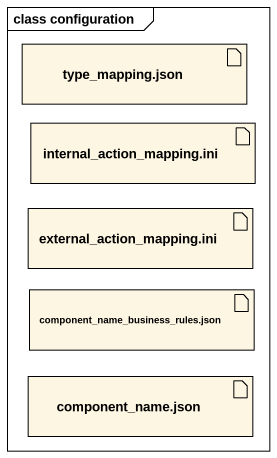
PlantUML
@startuml
mainframe class configuration
artifact "type_mapping.json" as type_mapping_json
artifact "internal_action_mapping.ini" as internal_action_mapping_ini
artifact "external_action_mapping.ini" as external_action_mapping_ini
artifact "component_name_business_rules.json" as component_name_business
artifact "component_name.json" as component_name_json
@enduml
